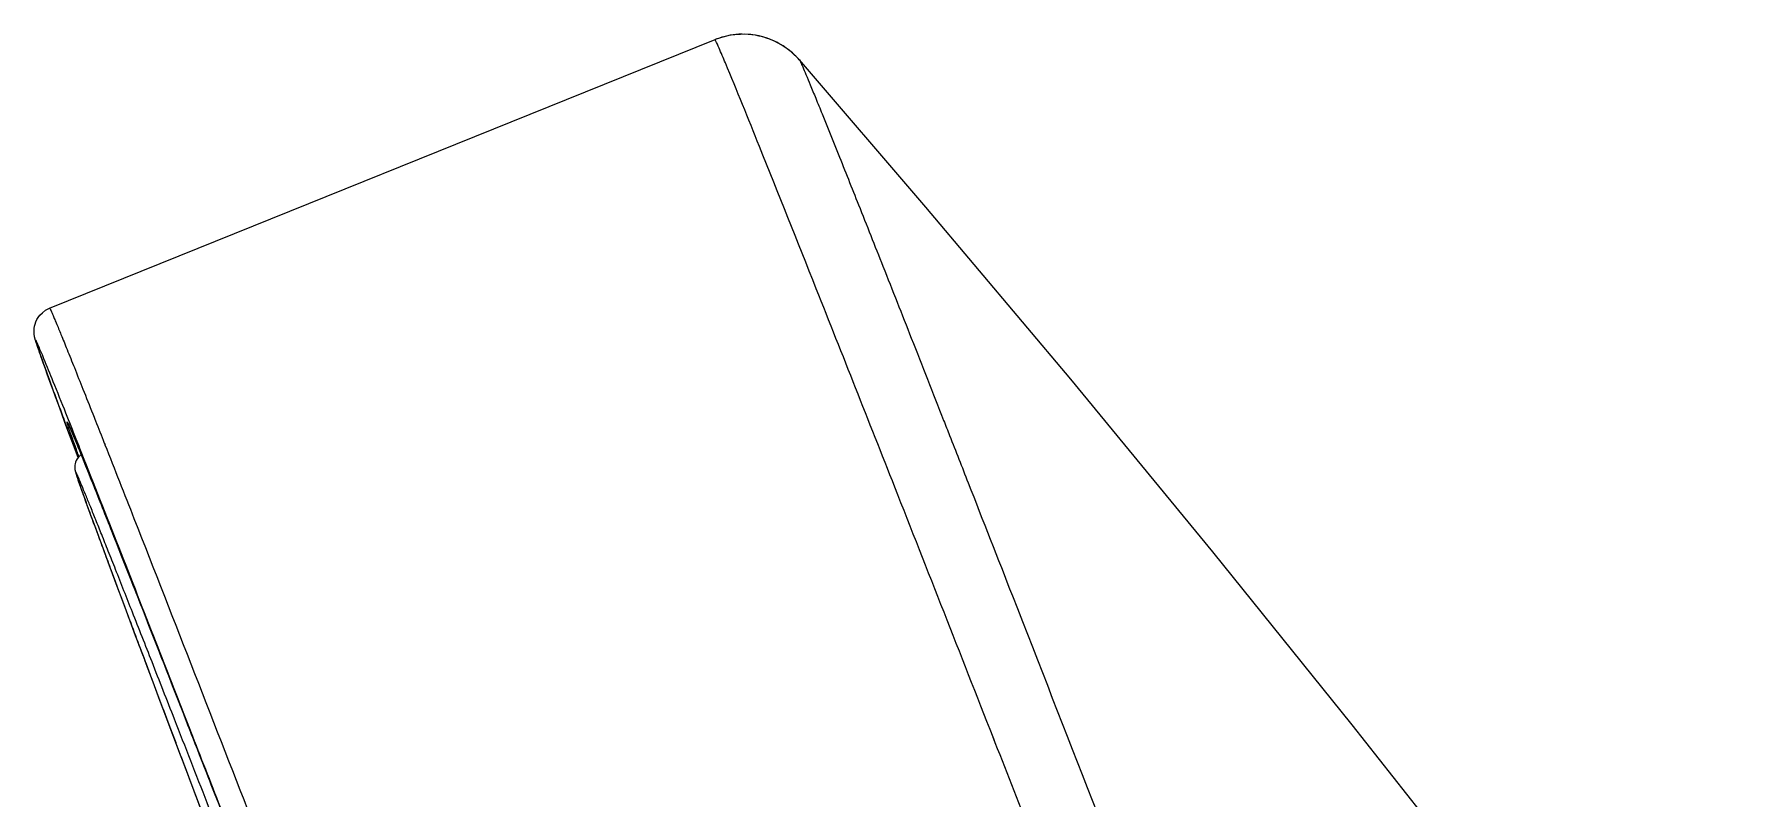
# Model space of a CAD drawing. Header units: millimetres. Extents: x 19741 to 22117, y -10160 to -6800.
# Drawn here: x 21589.89 to 21624.11, y -8112.78 to -8097.4 of the extents above; entities that cross this region are included whole.
import ezdxf

# ---------------------------------------------------------------- set-up
doc = ezdxf.new("R2010")
doc.units = ezdxf.units.MM

msp = doc.modelspace()

# ---------------------------------------------------------------- linework, layer by layer
at = {"linetype": 'Continuous'}
for p, q in [((21590.202, -8102.922), (21603.591, -8097.512)), ((21603.591, -8097.512), (21603.592, -8097.512)), ((21604.072, -8097.405), (21603.897, -8097.425)), ((21604.106, -8097.404), (21604.072, -8097.405)), ((21604.106, -8097.404), (21604.104, -8097.404)), ((21605.289, -8097.922), (21605.232, -8097.86)), ((21605.287, -8097.921), (21605.289, -8097.922)), ((21589.927, -8103.596), (21589.922, -8103.581)), ((21589.932, -8103.612), (21589.927, -8103.596)), ((21589.937, -8103.629), (21589.932, -8103.612)), ((21589.944, -8103.648), (21589.937, -8103.629)), ((21589.951, -8103.669), (21589.944, -8103.648)), ((21589.958, -8103.693), (21589.951, -8103.669)), ((21589.967, -8103.719), (21589.958, -8103.693)), ((21589.977, -8103.748), (21589.967, -8103.719)), ((21589.989, -8103.781), (21589.977, -8103.748)), ((21590.001, -8103.818), (21589.989, -8103.781)), ((21590.016, -8103.859), (21590.001, -8103.818)), ((21590.033, -8103.906), (21590.016, -8103.859)), ((21590.051, -8103.959), (21590.033, -8103.906)), ((21590.073, -8104.019), (21590.051, -8103.959)), ((21590.097, -8104.086), (21590.073, -8104.019)), ((21590.124, -8104.161), (21590.097, -8104.086)), ((21590.155, -8104.246), (21590.124, -8104.161)), ((21590.189, -8104.342), (21590.155, -8104.246)), ((21590.229, -8104.449), (21590.189, -8104.342)), ((21590.273, -8104.57), (21590.229, -8104.449)), ((21590.322, -8104.705), (21590.273, -8104.57)), ((21590.378, -8104.858), (21590.322, -8104.705)), ((21590.441, -8105.028), (21590.378, -8104.858)), ((21590.512, -8105.22), (21590.441, -8105.028)), ((21590.592, -8105.435), (21590.512, -8105.22)), ((21590.682, -8105.677), (21590.592, -8105.435)), ((21590.679, -8105.67), (21590.755, -8105.873)), ((21590.775, -8105.927), (21590.682, -8105.677)), ((21590.852, -8105.845), (21590.813, -8105.747)), ((21591.303, -8105.637), (21591.317, -8105.671)), ((21590.76, -8105.887), (21590.775, -8105.927)), ((21590.73, -8106.241), (21590.733, -8106.252)), ((21590.733, -8106.252), (21590.737, -8106.264)), ((21590.737, -8106.264), (21590.741, -8106.278)), ((21590.741, -8106.278), (21590.746, -8106.293)), ((21590.746, -8106.293), (21590.752, -8106.31)), ((21590.752, -8106.31), (21590.762, -8106.34)), ((21590.762, -8106.34), (21590.773, -8106.375)), ((21590.773, -8106.375), (21590.787, -8106.416)), ((21590.787, -8106.416), (21590.811, -8106.483)), ((21590.811, -8106.483), (21590.832, -8106.544)), ((21590.832, -8106.544), (21590.858, -8106.617)), ((21590.858, -8106.617), (21590.89, -8106.705)), ((21590.89, -8106.705), (21590.927, -8106.81)), ((21590.927, -8106.81), (21590.973, -8106.936)), ((21590.973, -8106.936), (21591.028, -8107.086)), ((21591.028, -8107.086), (21591.07, -8107.201)), ((21591.07, -8107.201), (21591.117, -8107.331)), ((21591.117, -8107.331), (21591.171, -8107.476)), ((21591.171, -8107.476), (21591.231, -8107.64)), ((21591.231, -8107.64), (21591.299, -8107.823)), ((21591.299, -8107.823), (21591.375, -8108.029)), ((21591.375, -8108.029), (21591.461, -8108.26)), ((21591.461, -8108.26), (21591.558, -8108.52)), ((21591.558, -8108.52), (21591.667, -8108.812)), ((21591.667, -8108.812), (21591.789, -8109.14)), ((21591.789, -8109.14), (21591.927, -8109.508)), ((21591.927, -8109.508), (21592.083, -8109.923)), ((21592.455, -8110.914), (21592.563, -8111.2)), ((21592.563, -8111.2), (21592.677, -8111.504)), ((21592.58, -8111.247), (21592.667, -8111.477)), ((21592.909, -8111.125), (21592.98, -8111.308)), ((21593.01, -8111.354), (21592.991, -8111.306)), ((21592.667, -8111.477), (21592.739, -8111.669)), ((21592.677, -8111.504), (21592.799, -8111.827)), ((21609.199, -8111.591), (21609.187, -8111.561)), ((21609.231, -8111.671), (21609.188, -8111.562)), ((21609.231, -8111.671), (21609.199, -8111.591)), ((21592.739, -8111.669), (21592.742, -8111.677))]:
    msp.add_line(p, q, dxfattribs=at)
for points in [[(21603.897, -8097.425), (21603.722, -8097.467), (21603.591, -8097.512)], [(21605.232, -8097.86), (21605.148, -8097.78), (21605.046, -8097.697), (21604.925, -8097.616), (21604.789, -8097.544), (21604.641, -8097.485), (21604.481, -8097.439), (21604.312, -8097.412), (21604.137, -8097.403), (21604.104, -8097.404)], [(21629.38, -8128.497), (21627.071, -8125.298), (21624.488, -8121.794), (21621.85, -8118.294), (21619.158, -8114.799), (21616.41, -8111.309), (21613.607, -8107.826), (21610.749, -8104.352), (21607.834, -8100.887), (21605.289, -8097.922)], [(21589.922, -8103.581), (21589.918, -8103.568), (21589.917, -8103.562), (21589.915, -8103.555), (21589.913, -8103.549), (21589.911, -8103.543), (21589.91, -8103.537), (21589.908, -8103.53), (21589.906, -8103.524), (21589.905, -8103.517), (21589.903, -8103.51), (21589.901, -8103.503), (21589.9, -8103.494), (21589.898, -8103.485), (21589.896, -8103.475), (21589.894, -8103.462), (21589.892, -8103.448), (21589.891, -8103.432), (21589.889, -8103.411), (21589.889, -8103.387), (21589.89, -8103.359), (21589.893, -8103.326), (21589.899, -8103.285), (21589.911, -8103.239), (21589.928, -8103.193), (21589.948, -8103.151), (21589.973, -8103.108), (21590.009, -8103.062), (21590.058, -8103.011), (21590.122, -8102.963), (21590.202, -8102.922)], [(21590.836, -8105.87), (21590.816, -8105.884), (21590.782, -8105.918), (21590.756, -8105.953), (21590.737, -8105.987), (21590.724, -8106.02), (21590.715, -8106.052), (21590.71, -8106.081), (21590.708, -8106.105), (21590.708, -8106.122), (21590.708, -8106.135), (21590.709, -8106.145), (21590.71, -8106.155), (21590.711, -8106.163), (21590.712, -8106.17), (21590.713, -8106.176), (21590.714, -8106.181), (21590.715, -8106.186), (21590.716, -8106.191), (21590.718, -8106.196), (21590.719, -8106.2), (21590.72, -8106.205), (21590.721, -8106.209), (21590.722, -8106.213), (21590.723, -8106.218), (21590.724, -8106.222), (21590.726, -8106.227), (21590.727, -8106.231), (21590.73, -8106.241)], [(21592.083, -8109.923), (21592.168, -8110.149), (21592.258, -8110.389), (21592.353, -8110.644), (21592.455, -8110.914)], [(21592.799, -8111.827), (21592.928, -8112.17), (21593.065, -8112.533), (21593.211, -8112.919), (21593.366, -8113.329), (21593.53, -8113.764)]]:
    msp.add_lwpolyline(points, dxfattribs=at)
for centre, radius, start, end in [((21604.118, -8098.82), 1.41, 105.9678, 111.9495), ((21604.152, -8098.936), 1.53, 98.9104, 105.9743), ((21604.16, -8098.984), 1.579, 93.3157, 98.9394), ((21604.16, -8098.981), 1.576, 92.0454, 93.3171), ((21604.226, -8098.842), 1.405, 40.9598, 46.515)]:
    msp.add_arc(centre, radius, start, end, dxfattribs=at)
for points, knots in [([(21603.604, -8097.531), (21603.601, -8097.526), (21603.598, -8097.521), (21603.594, -8097.512), (21603.592, -8097.512)], [0, 0, 0, 0, 0.719032, 1, 1, 1, 1]), ([(21603.8, -8097.982), (21603.758, -8097.882), (21603.693, -8097.731), (21603.629, -8097.58), (21603.604, -8097.531)], [0, 0, 0, 0, 0.663919, 1, 1, 1, 1]), ([(21605.193, -8097.822), (21605.051, -8097.687), (21604.709, -8097.466), (21604.306, -8097.399), (21604.106, -8097.406)], [0, 0, 0, 0, 0.49541, 1, 1, 1, 1]), ([(21605.289, -8097.922), (21605.299, -8097.934), (21605.318, -8097.983), (21605.364, -8098.078), (21605.428, -8098.233), (21605.516, -8098.442), (21605.624, -8098.707), (21605.812, -8099.17), (21606.1, -8099.886), (21606.507, -8100.909), (21606.997, -8102.146), (21607.568, -8103.593), (21607.975, -8104.628), (21608.191, -8105.179)], [0, 0, 0, 0, 0.005964, 0.019632, 0.040986, 0.069995, 0.106625, 0.15084, 0.261888, 0.402856, 0.573386, 0.772727, 1, 1, 1, 1]), ([(21609.187, -8111.561), (21608.529, -8109.881), (21607.347, -8106.87), (21605.779, -8102.904), (21604.644, -8100.056), (21604.033, -8098.541), (21603.8, -8097.982)], [0, 0, 0, 0, 0.370411, 0.664399, 0.87575, 1, 1, 1, 1]), ([(21590.202, -8102.922), (21590.205, -8102.921), (21590.211, -8102.939), (21590.224, -8102.956), (21590.242, -8103.001), (21590.268, -8103.057), (21590.3, -8103.133), (21590.355, -8103.265), (21590.441, -8103.473), (21590.562, -8103.773), (21590.709, -8104.139), (21590.882, -8104.571), (21591.005, -8104.881), (21591.07, -8105.047)], [0, 0, 0, 0, 0.004138, 0.015992, 0.03567, 0.063179, 0.098514, 0.141669, 0.251398, 0.392286, 0.564177, 0.766829, 1, 1, 1, 1]), ([(21590.531, -8105.036), (21590.446, -8104.824), (21590.301, -8104.461), (21590.129, -8104.037), (21590.03, -8103.799), (21589.975, -8103.67), (21589.952, -8103.62), (21589.92, -8103.552), (21589.928, -8103.607), (21589.949, -8103.657), (21589.985, -8103.773), (21590.068, -8104.003), (21590.214, -8104.411), (21590.343, -8104.763), (21590.42, -8104.969)], [0, 0, 0, 0, 0.222182, 0.382622, 0.439526, 0.480804, 0.506441, 0.516496, 0.522471, 0.543949, 0.581071, 0.63383, 0.786017, 1, 1, 1, 1]), ([(21590.42, -8104.969), (21590.439, -8105.023), (21590.526, -8105.257), (21590.612, -8105.49), (21590.679, -8105.67)], [0, 0, 0, 0, 0.231276, 1, 1, 1, 1]), ([(21590.813, -8105.747), (21590.788, -8105.683), (21590.694, -8105.446), (21590.6, -8105.209), (21590.531, -8105.036)], [0, 0, 0, 0, 0.268024, 1, 1, 1, 1]), ([(21591.07, -8105.047), (21591.089, -8105.094), (21591.167, -8105.291), (21591.244, -8105.487), (21591.303, -8105.637)], [0, 0, 0, 0, 0.238803, 1, 1, 1, 1]), ([(21590.655, -8105.523), (21590.639, -8105.478), (21590.612, -8105.4), (21590.581, -8105.31), (21590.565, -8105.259), (21590.557, -8105.233), (21590.555, -8105.222), (21590.553, -8105.211), (21590.555, -8105.211)], [0, 0, 0, 0, 0.439499, 0.75252, 0.861556, 0.938945, 0.984784, 1, 1, 1, 1]), ([(21590.555, -8105.211), (21590.556, -8105.211), (21590.56, -8105.218), (21590.571, -8105.234), (21590.579, -8105.255), (21590.586, -8105.269)], [0, 0, 0, 0, 0.075967, 0.266481, 1, 1, 1, 1]), ([(21590.58, -8105.259), (21590.59, -8105.278), (21590.618, -8105.343), (21590.712, -8105.561), (21590.889, -8106), (21591.176, -8106.714), (21591.556, -8107.674), (21592.029, -8108.876), (21592.839, -8110.943), (21593.489, -8112.611), (21593.951, -8113.798)], [0, 0, 0, 0, 0.007104, 0.023093, 0.07775, 0.161702, 0.274395, 0.415278, 0.583701, 1, 1, 1, 1]), ([(21590.586, -8105.269), (21590.592, -8105.284), (21590.629, -8105.366), (21590.664, -8105.449), (21590.692, -8105.517)], [0, 0, 0, 0, 0.177631, 1, 1, 1, 1]), ([(21608.191, -8105.179), (21608.231, -8105.281), (21608.395, -8105.699), (21608.56, -8106.118), (21608.684, -8106.435)], [0, 0, 0, 0, 0.243075, 1, 1, 1, 1]), ([(21590.793, -8105.908), (21590.78, -8105.872), (21590.733, -8105.743), (21590.687, -8105.615), (21590.655, -8105.523)], [0, 0, 0, 0, 0.287348, 1, 1, 1, 1]), ([(21590.692, -8105.517), (21590.703, -8105.544), (21590.755, -8105.671), (21590.807, -8105.798), (21590.848, -8105.897)], [0, 0, 0, 0, 0.21313, 1, 1, 1, 1]), ([(21591.316, -8105.669), (21591.511, -8106.164), (21592.523, -8108.74), (21593.527, -8111.319), (21594.337, -8113.403)], [0, 0, 0, 0, 0.192266, 1, 1, 1, 1]), ([(21590.848, -8105.897), (21591.115, -8106.558), (21591.803, -8108.3), (21592.487, -8110.044), (21592.909, -8111.125)], [0, 0, 0, 0, 0.380532, 1, 1, 1, 1]), ([(21592.991, -8111.306), (21592.776, -8110.755), (21592.066, -8108.933), (21591.353, -8107.113), (21590.852, -8105.845)], [0, 0, 0, 0, 0.302605, 1, 1, 1, 1]), ([(21590.729, -8106.222), (21590.727, -8106.222), (21590.729, -8106.233), (21590.731, -8106.244), (21590.74, -8106.271), (21590.75, -8106.305), (21590.765, -8106.35), (21590.792, -8106.43), (21590.836, -8106.555), (21590.9, -8106.734), (21590.979, -8106.952), (21591.073, -8107.21), (21591.182, -8107.507), (21591.306, -8107.842), (21591.501, -8108.367), (21591.781, -8109.119), (21592.161, -8110.133), (21592.434, -8110.859), (21592.58, -8111.247)], [0, 0, 0, 0, 0.000952, 0.003827, 0.008679, 0.015516, 0.024338, 0.035144, 0.062705, 0.098186, 0.141571, 0.192821, 0.251895, 0.318749, 0.393341, 0.565533, 0.767943, 1, 1, 1, 1]), ([(21592.715, -8111.196), (21592.564, -8110.812), (21592.283, -8110.093), (21591.888, -8109.088), (21591.594, -8108.344), (21591.388, -8107.825), (21591.256, -8107.492), (21591.138, -8107.198), (21591.035, -8106.943), (21590.947, -8106.727), (21590.875, -8106.55), (21590.823, -8106.427), (21590.79, -8106.348), (21590.77, -8106.304), (21590.754, -8106.27), (21590.743, -8106.244), (21590.735, -8106.231), (21590.731, -8106.222), (21590.729, -8106.222)], [0, 0, 0, 0, 0.231046, 0.432724, 0.604471, 0.67895, 0.745765, 0.804873, 0.856233, 0.899801, 0.935542, 0.963436, 0.974437, 0.983472, 0.990541, 0.995644, 0.998785, 1, 1, 1, 1]), ([(21608.684, -8106.435), (21608.981, -8107.194), (21610.351, -8110.695), (21611.714, -8114.199), (21612.779, -8116.944)], [0, 0, 0, 0, 0.216887, 1, 1, 1, 1]), ([(21593.61, -8113.49), (21593.531, -8113.286), (21593.233, -8112.521), (21592.934, -8111.757), (21592.715, -8111.196)], [0, 0, 0, 0, 0.266566, 1, 1, 1, 1]), ([(21592.98, -8111.308), (21593.045, -8111.474), (21593.319, -8112.175), (21593.592, -8112.877), (21593.801, -8113.412)], [0, 0, 0, 0, 0.237054, 1, 1, 1, 1]), ([(21593.81, -8113.409), (21593.741, -8113.231), (21593.474, -8112.545), (21593.207, -8111.86), (21593.009, -8111.352)], [0, 0, 0, 0, 0.260006, 1, 1, 1, 1]), ([(21592.742, -8111.677), (21592.798, -8111.825), (21593.034, -8112.45), (21593.27, -8113.075), (21593.45, -8113.552)], [0, 0, 0, 0, 0.236953, 1, 1, 1, 1]), ([(21611.275, -8116.904), (21611.097, -8116.447), (21610.416, -8114.702), (21609.735, -8112.958), (21609.231, -8111.671)], [0, 0, 0, 0, 0.262088, 1, 1, 1, 1])]:
    msp.add_open_spline(points, degree=3, knots=knots, dxfattribs=at)

doc.saveas('drawing.dxf')
